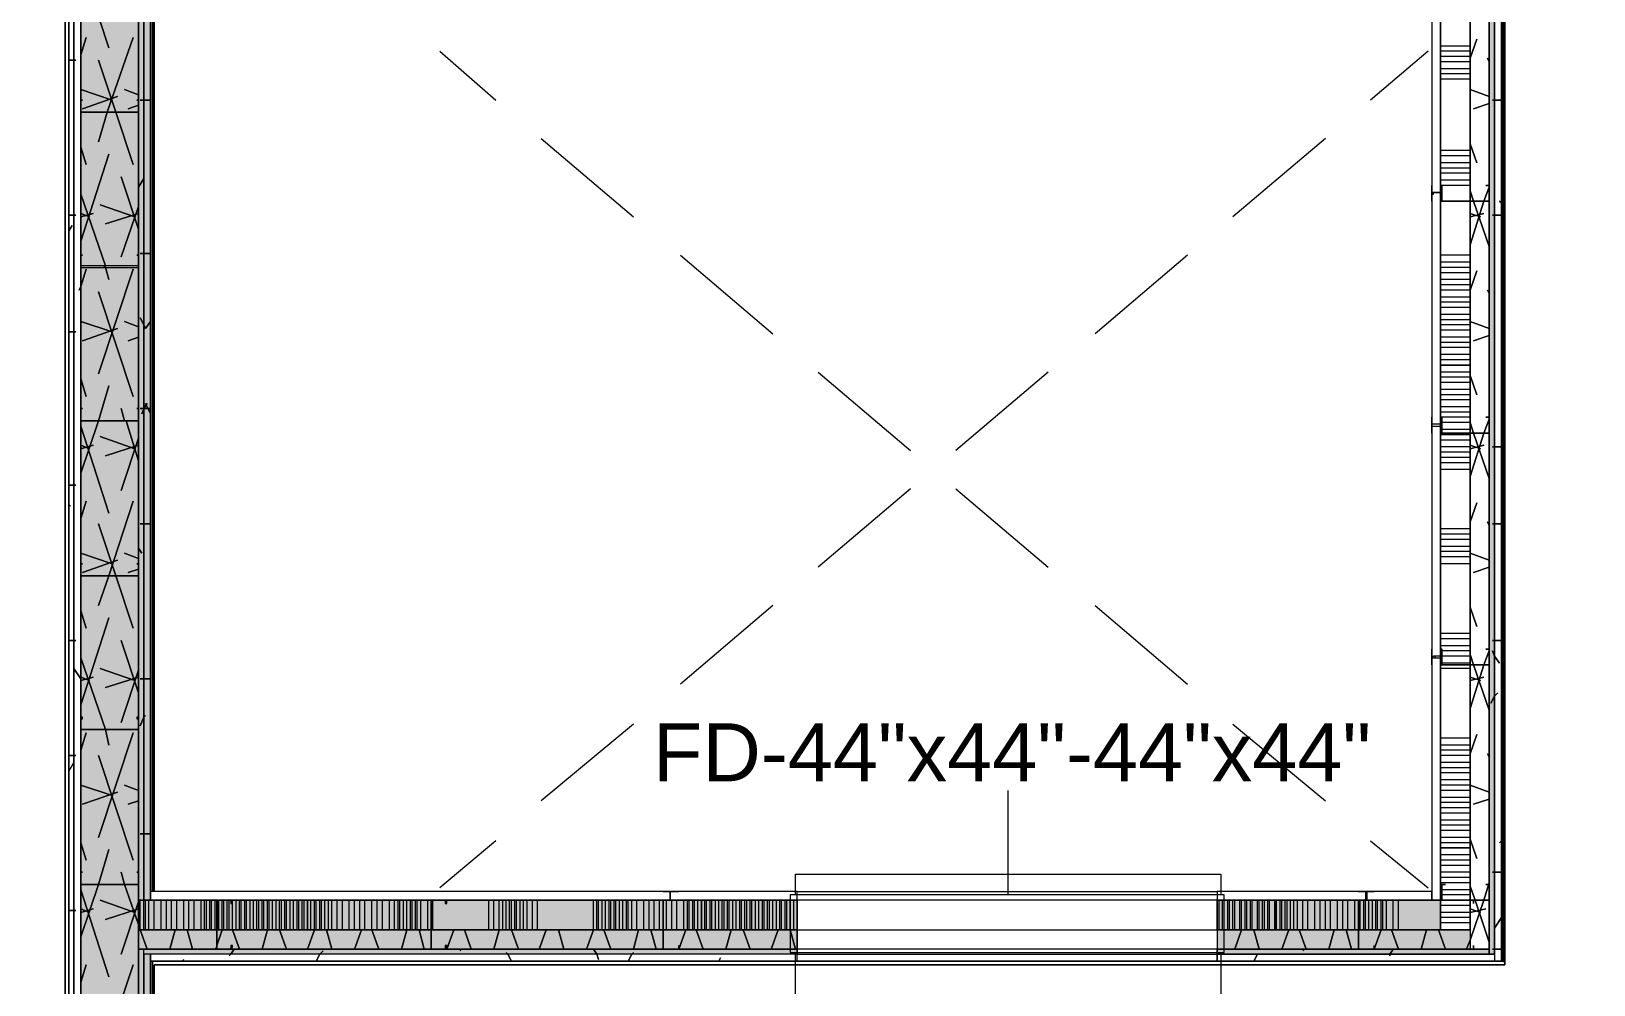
# Model space of a CAD drawing. Header units: metres. Extents: x 98 to 337, y -7 to 53.
# Drawn here: x 119.598 to 123.706, y 32.193 to 34.7 of the extents above; entities that cross this region are included whole.
import ezdxf

# ---------------------------------------------------------------- set-up
doc = ezdxf.new("R2010")
doc.units = ezdxf.units.M
doc.layers.add('HVAC - Ductos', color=5, linetype='Continuous', lineweight=0)
doc.layers.add('PDF_Text', color=7, linetype='Continuous', lineweight=0)
doc.layers.add('PDF_Geometry', color=7, linetype='Continuous', lineweight=0, true_color=0xaaaaaa)
doc.layers.add('PDF_Solid Fills', color=7, linetype='Continuous', lineweight=0, true_color=0xffffff)
doc.styles.add('PDF Helvetica', font='')
doc.styles.get('PDF Helvetica').set_extended_font_data('Helvetica')

msp = doc.modelspace()

# ---------------------------------------------------------------- hatches: boundary and pattern name
at = {"layer": 'PDF_Solid Fills', "lineweight": 0, "transparency": 33554559}
msp.add_hatch(color=256, dxfattribs=at).paths.add_polyline_path([(119.8753, 32.0536), (119.7287, 32.0491), (119.7287, 25.5843), (119.8799, 25.5843), (119.8799, 35.4166), (119.7287, 35.4166), (119.7287, 32.0536)])
h = msp.add_hatch(color=256, dxfattribs=at)
h.paths.add_polyline_path([(119.8799, 32.0536), (119.8799, 35.4166), (119.7287, 35.4166), (119.7287, 32.0536)])
h.paths.add_polyline_path([(119.8799, 25.5843), (119.8799, 32.0491), (119.7287, 32.0491), (119.7287, 25.5843)])
h = msp.add_hatch(color=256, dxfattribs=at)
h.paths.add_polyline_path([(119.8936, 32.2873), (119.8799, 32.2873), (119.8799, 25.5981), (119.8936, 25.5981)])
h.paths.add_polyline_path([(119.8799, 35.3892), (119.8936, 35.3892), (119.8936, 35.4029), (119.8799, 35.4029)])
h.paths.add_polyline_path([(119.8799, 32.4156), (119.8936, 32.4156), (119.8936, 35.3846), (119.8799, 35.3846)])
h = msp.add_hatch(color=256, dxfattribs=at)
h.paths.add_polyline_path([(119.8937, 32.4156), (119.912, 32.4156), (119.912, 35.3846), (119.8937, 35.3846)])
h.paths.add_polyline_path([(119.912, 32.2736), (119.8937, 32.2736), (119.8937, 25.6164), (119.912, 25.6164)])
h = msp.add_hatch(color=256, dxfattribs=at)
h.paths.add_polyline_path([(123.4445, 35.3892), (123.4445, 35.4029), (123.4308, 35.4029), (123.4308, 35.3892)])
h.paths.add_polyline_path([(123.4445, 35.3846), (123.4308, 35.3846), (123.4308, 32.2736), (123.4445, 32.2736)])
h = msp.add_hatch(color=256, dxfattribs=at)
h.paths.add_polyline_path([(121.6118, 32.3377), (121.6118, 32.4156), (119.8799, 32.4156), (119.8799, 32.3377)])
h.paths.add_polyline_path([(122.716, 32.4156), (122.716, 32.3377), (123.3024, 32.3377), (123.3024, 32.4156)])
h = msp.add_hatch(color=256, dxfattribs=at)
h.paths.add_polyline_path([(121.6118, 32.3377), (121.6118, 32.4156), (119.8799, 32.4156), (119.8799, 32.3377)])
h.paths.add_polyline_path([(122.716, 32.4156), (122.716, 32.3377), (123.3024, 32.3377), (123.3024, 32.4156)])
h = msp.add_hatch(color=256, dxfattribs=at)
h.paths.add_polyline_path([(121.6118, 32.2873), (121.6118, 32.3377), (119.8799, 32.3377), (119.8799, 32.2873)])
h.paths.add_polyline_path([(122.716, 32.3377), (122.716, 32.2873), (123.3803, 32.2873), (123.3803, 32.3377)])
h = msp.add_hatch(color=256, dxfattribs=at)
h.paths.add_polyline_path([(121.6118, 32.2873), (121.6118, 32.3377), (119.8799, 32.3377), (119.8799, 32.2873)])
h.paths.add_polyline_path([(122.716, 32.3377), (122.716, 32.2873), (123.3803, 32.2873), (123.3803, 32.3377)])
h = msp.add_hatch(color=256, dxfattribs=at)
h.paths.add_polyline_path([(121.6118, 32.2736), (121.6118, 32.2873), (119.8937, 32.2873), (119.8937, 32.2736)])
h.paths.add_polyline_path([(122.716, 32.2873), (122.716, 32.2736), (123.4307, 32.2736), (123.4307, 32.2873)])
h = msp.add_hatch(color=256, dxfattribs=at)
h.paths.add_polyline_path([(121.6118, 32.2736), (121.6118, 32.2873), (119.8937, 32.2873), (119.8937, 32.2736)])
h.paths.add_polyline_path([(122.716, 32.2873), (122.716, 32.2736), (123.4307, 32.2736), (123.4307, 32.2873)])

# ---------------------------------------------------------------- linework, layer by layer
at = {"layer": 'HVAC - Ductos', "lineweight": 0}
for points in [[(121.6072, 32.4294), (121.6072, 32.4843), (122.7252, 32.4843), (122.7252, 32.4294)], [(122.7252, 32.2781), (122.7252, 26.6977), (121.6072, 26.6977), (121.6072, 32.2781)]]:
    msp.add_lwpolyline(points, close=True, dxfattribs=at)
at = {"layer": 'PDF_Geometry', "lineweight": 0}
for points in [[(119.6967, 35.6045), (119.6967, 25.401), (119.6967, 35.6045)], [(129.5244, 25.4148), (129.5244, 25.5064), (129.5244, 25.401), (129.4145, 25.401), (129.4145, 25.4148), (119.7105, 25.4148), (119.7105, 25.4331), (120.0586, 25.4331), (119.7287, 25.4331), (119.7287, 25.5843), (119.8799, 25.5843), (129.3778, 25.5843), (129.4145, 25.5843), (129.4145, 25.4331), (129.4145, 25.4148), (119.7105, 25.4148), (119.7105, 25.4331), (119.7105, 25.6164), (119.7105, 35.3846), (119.7105, 35.5724), (119.7105, 35.5861), (129.4145, 35.5861)], [(129.4145, 35.5724), (119.7287, 35.5724), (119.7287, 35.4166), (119.7287, 35.3846), (119.7287, 25.6164), (119.7287, 25.5843), (119.7287, 25.4331), (120.0586, 25.4331)], [(123.3025, 35.4029), (119.8937, 35.4029), (119.8937, 35.3892), (119.8937, 35.3846), (119.8937, 32.4156), (119.8799, 32.4156), (119.8799, 35.3846), (119.8799, 35.4029), (119.8799, 35.4166), (123.3025, 35.4166), (123.3804, 35.4166), (123.4308, 35.4166), (123.3804, 35.4166), (123.3025, 35.4166), (123.3025, 35.4029), (123.3025, 35.3892), (123.3025, 35.3846), (123.3025, 32.4156), (123.2796, 32.4156), (122.716, 32.4156)], [(123.3804, 35.4166), (123.3804, 35.3846), (123.3804, 34.9035), (123.3804, 34.2529), (123.3804, 33.6435), (123.3804, 33.0341), (123.3804, 32.4156), (123.3804, 32.3377), (123.3025, 32.3377), (123.2796, 32.3377), (123.0871, 32.3377), (122.716, 32.3377), (122.716, 32.2873), (123.0871, 32.2873), (122.716, 32.2873), (121.6118, 32.2873), (121.2956, 32.2873), (121.6118, 32.2873), (121.6118, 32.2736), (122.716, 32.2736), (122.716, 32.2873)], [(123.0871, 32.2873), (122.716, 32.2873), (122.716, 32.2736), (123.4308, 32.2736), (123.4308, 32.2873), (123.1283, 32.2873), (123.2796, 32.2873), (123.3804, 32.2873), (123.4308, 32.2873), (123.4308, 35.3846), (123.4308, 35.4029), (123.4308, 35.4166), (125.882, 35.4166), (125.9323, 35.4166), (125.882, 35.4166), (125.882, 35.4029), (125.882, 35.3846), (125.882, 34.0101), (125.882, 32.5668), (125.9323, 32.5668)], [(123.3804, 35.4166), (123.3804, 32.3377), (123.3025, 32.3377)], [(119.6967, 35.3846), (119.6967, 25.6164)], [(121.6118, 32.2736), (119.8937, 32.2736), (119.8937, 32.2873), (121.259, 32.2873), (119.912, 32.2873), (119.8937, 32.2873), (119.8799, 32.2873), (119.8799, 32.3377), (119.912, 32.3377), (120.0861, 32.3377), (120.6496, 32.3377), (121.259, 32.3377), (121.6118, 32.3377), (122.716, 32.3377), (122.716, 32.4156), (122.716, 32.3377), (123.0871, 32.3377), (123.3025, 32.3377), (123.3025, 32.4156), (122.716, 32.4156), (121.6118, 32.4156), (121.6118, 32.4385), (122.716, 32.4385), (122.716, 32.2553), (123.2796, 32.2553), (123.4445, 32.2553), (123.4628, 32.2553), (119.912, 32.2553), (123.4628, 32.2553), (123.4674, 32.2553), (123.472, 32.2507), (123.472, 32.2461), (123.472, 35.3754), (123.472, 32.2461), (119.9211, 32.2461), (123.472, 32.2461), (123.472, 32.2507), (123.4674, 32.2553), (123.4628, 32.2553), (123.4628, 35.3846), (123.4628, 32.2553), (123.4628, 35.3846)], [(125.8637, 35.4029), (123.4445, 35.4029), (123.4445, 35.3892), (123.4445, 35.3846), (123.4445, 32.2736), (123.4308, 32.2736), (123.2796, 32.2736), (122.716, 32.2736), (122.716, 32.2553), (121.6118, 32.2553), (119.912, 32.2553), (121.6118, 32.2553), (121.6118, 32.2736), (119.912, 32.2736), (119.8937, 32.2736), (119.8937, 25.6164)], [(119.912, 25.6164), (119.912, 32.2553), (119.912, 25.6164), (119.912, 32.2553), (119.912, 25.6164), (119.912, 32.2553), (119.912, 25.6164), (119.912, 32.2553), (123.4674, 32.2553), (123.4674, 35.3846), (123.4674, 32.2553), (119.912, 32.2553), (123.4628, 32.2553), (123.4445, 32.2553), (123.2796, 32.2553)], [(119.912, 35.3846), (119.912, 32.4385), (119.912, 35.3846), (119.912, 32.4385), (119.912, 35.3846)], [(119.912, 25.6164), (119.912, 32.2553), (121.6118, 32.2553), (121.6118, 32.4385), (119.912, 32.4385), (119.912, 35.3846), (123.2796, 35.3846), (123.2796, 32.4385), (122.716, 32.4385), (122.716, 32.2553), (123.2796, 32.2553), (123.4628, 32.2553), (123.4628, 35.3846), (125.8499, 35.3846)], [(122.716, 32.2553), (121.6118, 32.2553), (119.912, 32.2553), (123.4628, 32.2553), (123.4674, 32.2553), (123.472, 32.2507), (123.472, 32.2461), (119.9211, 32.2461), (123.472, 32.2461), (123.472, 32.2507), (123.4674, 32.2553), (123.4628, 32.2553), (123.4628, 35.3846)], [(119.912, 35.3846), (119.912, 32.4385)], [(119.912, 35.3846), (119.912, 32.4385), (119.912, 35.3846)], [(119.9166, 35.3846), (119.9166, 32.4385), (119.9166, 35.3846)], [(119.9211, 35.3754), (119.9211, 32.4385), (119.9211, 35.3754)], [(119.9211, 35.3754), (119.9211, 32.4385), (119.9211, 35.3754)], [(123.4445, 32.2553), (123.4628, 32.2553), (123.4628, 35.3846), (123.4628, 32.2553), (123.4628, 35.3846), (123.6873, 35.3846), (123.6873, 35.38), (123.6873, 35.3754), (123.472, 35.3754), (123.6873, 35.3754), (123.6873, 35.38), (123.6873, 35.3846), (123.4628, 35.3846), (123.6873, 35.3846), (123.5865, 35.3846)], [(120.6726, 34.6469), (120.8192, 34.5186)], [(123.2704, 34.6469), (123.1192, 34.5186)], [(123.3804, 34.6607), (123.3025, 34.6607)], [(123.3804, 34.6469), (123.3025, 34.6469)], [(123.3804, 34.6332), (123.3025, 34.6332)], [(123.3804, 34.6194), (123.3025, 34.6194)], [(123.3804, 34.6011), (123.3025, 34.6011)], [(123.3804, 34.5873), (123.3025, 34.5873)], [(123.3804, 34.5736), (123.3025, 34.5736)], [(120.9383, 34.4178), (121.1812, 34.2116)], [(123.0001, 34.4178), (122.7573, 34.2116)], [(123.3804, 34.3858), (123.3025, 34.3858)], [(123.3804, 34.372), (123.3025, 34.372)], [(123.3804, 34.3537), (123.3025, 34.3537)], [(123.3804, 34.3399), (123.3025, 34.3399)], [(123.3804, 34.3262), (123.3025, 34.3262)], [(123.3804, 34.3078), (123.3025, 34.3078)], [(119.7883, 34.0788), (119.7929, 34.0834), (119.7287, 34.2712), (119.7929, 34.0834)], [(123.3804, 34.2941), (123.3025, 34.2941)], [(121.3048, 34.1109), (121.5477, 33.9047)], [(122.6381, 34.1109), (122.3953, 33.9047)], [(123.3804, 34.1109), (123.3025, 34.1109)], [(123.3804, 34.0925), (123.3025, 34.0925)], [(123.3804, 34.0788), (123.3025, 34.0788)], [(123.3804, 34.065), (123.3025, 34.065)], [(123.3804, 34.0467), (123.3025, 34.0467)], [(123.3804, 34.0329), (123.3025, 34.0329)], [(123.3804, 34.0192), (123.3025, 34.0192)], [(119.8799, 32.3377), (119.8799, 32.4156), (119.8799, 32.3377), (119.8799, 32.2873), (119.8799, 25.6164), (119.8799, 25.5981), (119.8799, 25.5843), (129.2266, 25.5843), (129.2266, 25.5981), (129.2266, 25.6164), (129.2266, 32.2553), (129.2266, 32.2736), (129.2266, 32.2873), (126.0332, 32.2873), (125.9323, 32.2873), (125.882, 32.2873), (125.882, 32.5668), (125.882, 34.0101), (125.8637, 34.0101), (125.8499, 34.0101)], [(123.3804, 34.0009), (123.3025, 34.0009)], [(123.3804, 33.9871), (123.3025, 33.9871)], [(123.3804, 33.9734), (123.3025, 33.9734)], [(123.3804, 33.9551), (123.3025, 33.9551)], [(123.3804, 33.9413), (123.3025, 33.9413)], [(123.3804, 33.9276), (123.3025, 33.9276)], [(123.3804, 33.9139), (123.3025, 33.9139)], [(123.3804, 33.8955), (123.3025, 33.8955)], [(123.3804, 33.8818), (123.3025, 33.8818)], [(123.3804, 33.868), (123.3025, 33.868)], [(123.3804, 33.8496), (123.3025, 33.8496)], [(123.3804, 33.8359), (123.3025, 33.8359)], [(121.6668, 33.8039), (121.9097, 33.5977)], [(122.2716, 33.8039), (122.0287, 33.5977)], [(123.3804, 33.8039), (123.3025, 33.8039)], [(123.3804, 33.7901), (123.3025, 33.7901)], [(123.3804, 33.7764), (123.3025, 33.7764)], [(123.3804, 33.758), (123.3025, 33.758)], [(123.3804, 33.7443), (123.3025, 33.7443)], [(123.3804, 33.7306), (123.3025, 33.7306)], [(123.3804, 33.7122), (123.3025, 33.7122)], [(123.3804, 33.6985), (123.3025, 33.6985)], [(123.3804, 33.6848), (123.3025, 33.6848)], [(123.3804, 33.6527), (123.3025, 33.6527)], [(123.3804, 33.671), (123.3071, 33.671)], [(123.3804, 33.639), (123.3025, 33.639)], [(123.3804, 33.6252), (123.3025, 33.6252)], [(123.3804, 33.6069), (123.3025, 33.6069)], [(123.3804, 33.5931), (123.3025, 33.5931)], [(123.3804, 33.5793), (123.3025, 33.5793)], [(123.3804, 33.5656), (123.3025, 33.5656)], [(123.3804, 33.5473), (123.3025, 33.5473)], [(121.9097, 33.4969), (121.6668, 33.2907)], [(122.0287, 33.4969), (122.2716, 33.2907)], [(123.3804, 33.3915), (123.3025, 33.3915)], [(123.3804, 33.3778), (123.3025, 33.3778)], [(123.3804, 33.3641), (123.3025, 33.3641)], [(123.3804, 33.3457), (123.3025, 33.3457)], [(123.3804, 33.332), (123.3025, 33.332)], [(123.3804, 33.3182), (123.3025, 33.3182)], [(123.3804, 33.2998), (123.3025, 33.2998)], [(121.5477, 33.1899), (121.3048, 32.9838)], [(122.3953, 33.1899), (122.6381, 32.9838)], [(123.3804, 33.1166), (123.3025, 33.1166)], [(123.3804, 33.1029), (123.3025, 33.1029)], [(123.3804, 33.0846), (123.3025, 33.0846)], [(123.3025, 33.0708), (123.3071, 33.0708)], [(123.3804, 33.0708), (123.3025, 33.0708)], [(123.2887, 33.0525), (123.2887, 33.057)], [(123.3804, 33.0387), (123.3025, 33.0387)], [(123.3804, 33.0249), (123.3025, 33.0249)], [(123.3804, 33.057), (123.3071, 33.057)], [(119.7287, 32.8921), (119.7333, 32.8967)], [(121.1812, 32.8783), (120.9383, 32.6768)], [(122.7573, 32.8783), (123.0001, 32.6768)], [(123.3804, 32.8417), (123.3025, 32.8417)], [(123.3804, 32.8234), (123.3025, 32.8234)], [(123.3804, 32.8097), (123.3025, 32.8097)], [(123.3804, 32.7959), (123.3025, 32.7959)], [(123.3804, 32.7776), (123.3025, 32.7776)], [(123.3804, 32.7638), (123.3025, 32.7638)], [(123.3804, 32.75), (123.3025, 32.75)], [(122.1662, 32.4294), (122.1662, 32.7043)], [(123.3804, 32.7318), (123.3025, 32.7318)], [(123.3804, 32.718), (123.3025, 32.718)], [(123.3804, 32.7043), (123.3025, 32.7043)], [(123.3804, 32.6859), (123.3025, 32.6859)], [(123.3804, 32.6722), (123.3025, 32.6722)], [(123.3804, 32.6584), (123.3025, 32.6584)], [(123.3804, 32.6447), (123.3025, 32.6447)], [(123.3804, 32.6264), (123.3025, 32.6264)], [(123.3804, 32.6126), (123.3025, 32.6126)], [(123.3804, 32.5989), (123.3025, 32.5989)], [(123.3804, 32.5806), (123.3025, 32.5806)], [(120.8192, 32.5714), (120.6726, 32.4477)], [(123.1192, 32.5714), (123.2704, 32.4477)], [(123.3804, 32.5668), (123.3025, 32.5668)], [(123.3804, 32.5348), (123.3025, 32.5348)], [(123.3804, 32.521), (123.3025, 32.521)], [(123.3804, 32.5072), (123.3025, 32.5072)], [(123.3804, 32.4889), (123.3025, 32.4889)], [(123.3804, 32.4751), (123.3025, 32.4751)], [(123.3804, 32.4614), (123.3025, 32.4614)], [(119.8845, 32.3377), (119.8845, 32.4156)], [(121.6118, 32.2553), (121.6118, 32.4385), (122.716, 32.4385), (122.716, 32.4156), (121.6118, 32.4156), (119.912, 32.4156), (119.8937, 32.4156)], [(119.8937, 32.3377), (119.8937, 32.4156)], [(119.8983, 32.3377), (119.8983, 32.4156)], [(119.9074, 32.3377), (119.9074, 32.4156)], [(119.9211, 32.3377), (119.9211, 32.4156)], [(119.9395, 32.3377), (119.9395, 32.4156)], [(119.9533, 32.3377), (119.9533, 32.4156)], [(119.967, 32.3377), (119.967, 32.4156)], [(119.9808, 32.3377), (119.9808, 32.4156)], [(119.9991, 32.3377), (119.9991, 32.4156)], [(120.0128, 32.3377), (120.0128, 32.4156)], [(120.0265, 32.3377), (120.0265, 32.4156)], [(120.0449, 32.3377), (120.0449, 32.4156)], [(120.054, 32.3377), (120.054, 32.4156)], [(120.0586, 32.3377), (120.0586, 32.4156)], [(120.0678, 32.3377), (120.0678, 32.4156)], [(120.0724, 32.3377), (120.0724, 32.4156)], [(120.0816, 32.3377), (120.0816, 32.4156)], [(120.0998, 32.3377), (120.0998, 32.4156)], [(120.1044, 32.3377), (120.1044, 32.4156)], [(120.1136, 32.3377), (120.1136, 32.4156)], [(120.1182, 32.3377), (120.1182, 32.4156)], [(120.1274, 32.3377), (120.1274, 32.4156)], [(120.1365, 32.3377), (120.1365, 32.4156)], [(120.1456, 32.3377), (120.1456, 32.4156)], [(120.1502, 32.3377), (120.1502, 32.4156)], [(120.1594, 32.3377), (120.1594, 32.4156)], [(120.164, 32.3377), (120.164, 32.4156)], [(120.1732, 32.3377), (120.1732, 32.4156)], [(120.1823, 32.3377), (120.1823, 32.4156)], [(120.1915, 32.3377), (120.1915, 32.4156)], [(120.196, 32.3377), (120.196, 32.4156)], [(120.2052, 32.3377), (120.2052, 32.4156)], [(120.2098, 32.3377), (120.2098, 32.4156)], [(120.219, 32.3377), (120.219, 32.4156)], [(120.2236, 32.3377), (120.2236, 32.4156)], [(120.2327, 32.3377), (120.2327, 32.4156)], [(120.2419, 32.3377), (120.2419, 32.4156)], [(120.2511, 32.3377), (120.2511, 32.4156)], [(120.2557, 32.3377), (120.2557, 32.4156)], [(120.2648, 32.3377), (120.2648, 32.4156)], [(120.2694, 32.3377), (120.2694, 32.4156)], [(120.2785, 32.3377), (120.2785, 32.4156)], [(120.2877, 32.3377), (120.2877, 32.4156)], [(120.2969, 32.3377), (120.2969, 32.4156)], [(120.3014, 32.3377), (120.3014, 32.4156)], [(120.3106, 32.3377), (120.3106, 32.4156)], [(120.3152, 32.3377), (120.3152, 32.4156)], [(120.3335, 32.3377), (120.3335, 32.4156)], [(120.3427, 32.3377), (120.3427, 32.4156)], [(120.3473, 32.3377), (120.3473, 32.4156)], [(120.3565, 32.3377), (120.3565, 32.4156)], [(120.361, 32.3377), (120.361, 32.4156)], [(120.3702, 32.3377), (120.3702, 32.4156)], [(120.3793, 32.3377), (120.3793, 32.4156)], [(120.3885, 32.3377), (120.3885, 32.4156)], [(120.4023, 32.3377), (120.4023, 32.4156)], [(120.416, 32.3377), (120.416, 32.4156)], [(120.4343, 32.3377), (120.4343, 32.4156)], [(120.4481, 32.3377), (120.4481, 32.4156)], [(120.4618, 32.3377), (120.4618, 32.4156)], [(120.4755, 32.3377), (120.4755, 32.4156)], [(120.4939, 32.3377), (120.4939, 32.4156)], [(120.5076, 32.3377), (120.5076, 32.4156)], [(120.5214, 32.3377), (120.5214, 32.4156)], [(120.5397, 32.3377), (120.5397, 32.4156)], [(120.5534, 32.3377), (120.5534, 32.4156)], [(120.5626, 32.3377), (120.5626, 32.4156)], [(120.5672, 32.3377), (120.5672, 32.4156)], [(120.5763, 32.3377), (120.5763, 32.4156)], [(120.5855, 32.3377), (120.5855, 32.4156)], [(120.5947, 32.3377), (120.5947, 32.4156)], [(120.5993, 32.3377), (120.5993, 32.4156)], [(120.6084, 32.3377), (120.6084, 32.4156)], [(120.613, 32.3377), (120.613, 32.4156)], [(120.6222, 32.3377), (120.6222, 32.4156)], [(120.6405, 32.3377), (120.6405, 32.4156)], [(120.6542, 32.3377), (120.6542, 32.4156)], [(120.8009, 32.3377), (120.8009, 32.4156)], [(120.8146, 32.3377), (120.8146, 32.4156)], [(120.8283, 32.3377), (120.8283, 32.4156)], [(120.8375, 32.3377), (120.8375, 32.4156)], [(120.8467, 32.3377), (120.8467, 32.4156)], [(120.8558, 32.3377), (120.8558, 32.4156)], [(120.8604, 32.3377), (120.8604, 32.4156)], [(120.8696, 32.3377), (120.8696, 32.4156)], [(120.8742, 32.3377), (120.8742, 32.4156)], [(120.8833, 32.3377), (120.8833, 32.4156)], [(120.8925, 32.3377), (120.8925, 32.4156)], [(120.9017, 32.3377), (120.9017, 32.4156)], [(120.9154, 32.3377), (120.9154, 32.4156)], [(120.9291, 32.3377), (120.9291, 32.4156)], [(121.0758, 32.3377), (121.0758, 32.4156)], [(121.085, 32.3377), (121.085, 32.4156)], [(121.0895, 32.3377), (121.0895, 32.4156)], [(121.0987, 32.3377), (121.0987, 32.4156)], [(121.1078, 32.3377), (121.1078, 32.4156)], [(121.117, 32.3377), (121.117, 32.4156)], [(121.1216, 32.3377), (121.1216, 32.4156)], [(121.1307, 32.3377), (121.1307, 32.4156)], [(121.1353, 32.3377), (121.1353, 32.4156)], [(121.1445, 32.3377), (121.1445, 32.4156)], [(121.1536, 32.3377), (121.1536, 32.4156)], [(121.1628, 32.3377), (121.1628, 32.4156)], [(121.1674, 32.3377), (121.1674, 32.4156)], [(121.1766, 32.3377), (121.1766, 32.4156)], [(121.1903, 32.3377), (121.1903, 32.4156)], [(121.2086, 32.3377), (121.2086, 32.4156)], [(121.2224, 32.3377), (121.2224, 32.4156)], [(121.2361, 32.3377), (121.2361, 32.4156)], [(121.2498, 32.3377), (121.2498, 32.4156)], [(121.259, 32.4156), (121.2636, 32.4156)], [(121.2682, 32.3377), (121.2682, 32.4156)], [(121.282, 32.3377), (121.282, 32.4156)], [(121.2956, 32.3377), (121.2956, 32.4156)], [(121.314, 32.3377), (121.314, 32.4156)], [(121.3232, 32.3377), (121.3232, 32.4156)], [(121.3278, 32.3377), (121.3278, 32.4156)], [(121.3369, 32.3377), (121.3369, 32.4156)], [(121.3415, 32.3377), (121.3415, 32.4156)], [(121.3507, 32.3377), (121.3507, 32.4156)], [(121.369, 32.3377), (121.369, 32.4156)], [(121.3736, 32.3377), (121.3736, 32.4156)], [(121.3827, 32.3377), (121.3827, 32.4156)], [(121.3873, 32.3377), (121.3873, 32.4156)], [(121.3965, 32.3377), (121.3965, 32.4156)], [(121.4056, 32.3377), (121.4056, 32.4156)], [(121.4148, 32.3377), (121.4148, 32.4156)], [(121.4194, 32.3377), (121.4194, 32.4156)], [(121.4285, 32.3377), (121.4285, 32.4156)], [(121.4331, 32.3377), (121.4331, 32.4156)], [(121.4423, 32.3377), (121.4423, 32.4156)], [(121.4515, 32.3377), (121.4515, 32.4156)], [(121.4607, 32.3377), (121.4607, 32.4156)], [(121.4652, 32.3377), (121.4652, 32.4156)], [(121.4743, 32.3377), (121.4743, 32.4156)], [(121.4789, 32.3377), (121.4789, 32.4156)], [(121.4881, 32.3377), (121.4881, 32.4156)], [(121.4927, 32.3377), (121.4927, 32.4156)], [(121.5019, 32.3377), (121.5019, 32.4156)], [(121.5111, 32.3377), (121.5111, 32.4156)], [(121.5202, 32.3377), (121.5202, 32.4156)], [(121.5247, 32.3377), (121.5247, 32.4156)], [(121.5339, 32.3377), (121.5339, 32.4156)], [(121.5385, 32.3377), (121.5385, 32.4156)], [(121.5477, 32.3377), (121.5477, 32.4156)], [(121.5569, 32.3377), (121.5569, 32.4156)], [(121.566, 32.3377), (121.566, 32.4156)], [(121.5706, 32.3377), (121.5706, 32.4156)], [(121.5797, 32.3377), (121.5797, 32.4156)], [(121.5843, 32.3377), (121.5843, 32.4156)], [(121.6027, 32.3377), (121.6027, 32.4156)], [(121.6118, 32.3377), (121.6118, 32.4156)], [(121.6118, 32.4156), (121.6118, 32.3377), (122.716, 32.3377), (123.0871, 32.3377), (123.3804, 32.3377), (123.3804, 32.2873), (123.1283, 32.2873)], [(122.716, 32.3377), (122.716, 32.4156)], [(122.7206, 32.3377), (122.7206, 32.4156)], [(122.7298, 32.3377), (122.7298, 32.4156)], [(122.7344, 32.3377), (122.7344, 32.4156)], [(122.7435, 32.3377), (122.7435, 32.4156)], [(122.7481, 32.3377), (122.7481, 32.4156)], [(122.7573, 32.3377), (122.7573, 32.4156)], [(122.7618, 32.3377), (122.7618, 32.4156)], [(122.7755, 32.3377), (122.7755, 32.4156)], [(122.7801, 32.3377), (122.7801, 32.4156)], [(122.7893, 32.3377), (122.7893, 32.4156)], [(122.7939, 32.3377), (122.7939, 32.4156)], [(122.8031, 32.3377), (122.8031, 32.4156)], [(122.8076, 32.3377), (122.8076, 32.4156)], [(122.8214, 32.3377), (122.8214, 32.4156)], [(122.826, 32.3377), (122.826, 32.4156)], [(122.8352, 32.3377), (122.8352, 32.4156)], [(122.8398, 32.3377), (122.8398, 32.4156)], [(122.8489, 32.3377), (122.8489, 32.4156)], [(122.8534, 32.3377), (122.8534, 32.4156)], [(122.8718, 32.3377), (122.8718, 32.4156)], [(122.881, 32.3377), (122.881, 32.4156)], [(122.8856, 32.3377), (122.8856, 32.4156)], [(122.8947, 32.3377), (122.8947, 32.4156)], [(122.8993, 32.3377), (122.8993, 32.4156)], [(122.9084, 32.3377), (122.9084, 32.4156)], [(122.9176, 32.3377), (122.9176, 32.4156)], [(122.9268, 32.3377), (122.9268, 32.4156)], [(122.9405, 32.3377), (122.9405, 32.4156)], [(122.9542, 32.3377), (122.9542, 32.4156)], [(122.9726, 32.3377), (122.9726, 32.4156)], [(122.9863, 32.3377), (122.9863, 32.4156)], [(123.0001, 32.3377), (123.0001, 32.4156)], [(123.0138, 32.3377), (123.0138, 32.4156)], [(123.0322, 32.3377), (123.0322, 32.4156)], [(123.0459, 32.3377), (123.0459, 32.4156)], [(123.0596, 32.3377), (123.0596, 32.4156)], [(123.078, 32.3377), (123.078, 32.4156)], [(123.0917, 32.3377), (123.0917, 32.4156)], [(123.1009, 32.3377), (123.1009, 32.4156)], [(123.1055, 32.3377), (123.1055, 32.4156)], [(123.1147, 32.3377), (123.1147, 32.4156)], [(123.1238, 32.3377), (123.1238, 32.4156)], [(123.1329, 32.3377), (123.1329, 32.4156)], [(123.1375, 32.3377), (123.1375, 32.4156)], [(123.1467, 32.3377), (123.1467, 32.4156)], [(123.1513, 32.3377), (123.1513, 32.4156)], [(123.1605, 32.3377), (123.1605, 32.4156)], [(123.1787, 32.3377), (123.1787, 32.4156)], [(123.1925, 32.3377), (123.1925, 32.4156)], [(123.3025, 32.4477), (123.3071, 32.4477)], [(123.3804, 32.4431), (123.3025, 32.4431)], [(123.3804, 32.4156), (123.3025, 32.4156)], [(123.3804, 32.4294), (123.3071, 32.4294)], [(123.3804, 32.4019), (123.3025, 32.4019)], [(123.3804, 32.3835), (123.3025, 32.3835)], [(123.3804, 32.3698), (123.3025, 32.3698)], [(121.2956, 32.2873), (121.6118, 32.2873), (121.6118, 32.3377), (121.259, 32.3377), (120.6496, 32.3377), (120.0861, 32.3377), (119.8799, 32.3377), (119.8799, 32.2873), (121.259, 32.2873)], [(122.716, 32.3377), (122.716, 32.2873), (121.6118, 32.2873), (121.6118, 32.2736), (122.716, 32.2736), (123.4445, 32.2736), (123.4445, 32.2553), (122.716, 32.2553), (122.716, 32.2736)], [(121.6118, 32.3377), (121.6118, 32.2873)], [(123.3804, 32.3561), (123.3025, 32.3561)], [(119.8845, 32.2873), (119.8937, 32.2873), (119.912, 32.2873)], [(120.6496, 32.3011), (120.6496, 32.3057)], [(119.912, 25.6164), (119.912, 32.2553), (119.912, 25.6164)], [(119.9166, 25.6209), (119.9166, 32.2553), (119.9166, 25.6209)], [(121.6118, 32.2553), (122.716, 32.2553), (121.6118, 32.2553)], [(122.716, 32.2553), (123.4628, 32.2553), (122.716, 32.2553)]]:
    msp.add_lwpolyline(points, dxfattribs=at)
for points in [[(119.6967, 35.5861), (119.6967, 25.4148), (119.7105, 25.4148), (119.7105, 35.5861)], [(119.7105, 35.5724), (119.7105, 25.4331), (119.7287, 25.4331), (119.7287, 35.5724)], [(119.6967, 25.5064), (119.4905, 25.5064), (117.7174, 25.5064), (117.7174, 25.6164), (117.7174, 28.3837), (117.7174, 29.9873), (117.5021, 29.9873), (116.1138, 29.9873), (116.1138, 33.3182), (117.5021, 33.3182), (117.7174, 33.3182), (117.7174, 34.7477), (117.7174, 35.3846), (117.7174, 35.4945), (119.6967, 35.4945), (119.6967, 35.3846), (119.6967, 25.6164)], [(119.6875, 35.4945), (119.6875, 25.5064)], [(119.8799, 25.5843), (119.8799, 35.4166), (119.7287, 35.4166), (119.7287, 25.5843)], [(123.3804, 32.3377), (123.3804, 32.4156), (123.3804, 33.0341), (123.3804, 33.6435), (123.3804, 34.2529), (123.3804, 34.9035), (123.3804, 35.4166), (123.3025, 35.4166), (123.3025, 32.3377)], [(123.3804, 35.4166), (123.3804, 34.9035), (123.3804, 34.2529), (123.3804, 33.6435), (123.3804, 33.0341), (123.3804, 32.4156), (123.3804, 32.2873), (123.4308, 32.2873), (123.4308, 35.4166)], [(119.8799, 32.4156), (119.8937, 32.4156), (119.8937, 35.4029), (119.8799, 35.4029)], [(119.8937, 32.4156), (119.912, 32.4156), (119.912, 35.3892), (119.8937, 35.3892)], [(119.912, 35.3846), (119.912, 32.4385)], [(123.2796, 35.3892), (123.2796, 32.4156), (123.3025, 32.4156), (123.3025, 35.3892)], [(123.4308, 35.4029), (123.4308, 32.2736), (123.4445, 32.2736), (123.4445, 35.4029)], [(123.4628, 32.2553), (123.4628, 35.3892), (123.4445, 35.3892), (123.4445, 32.2553), (123.4628, 32.2553), (123.4628, 35.3846)], [(123.472, 32.2461), (123.472, 35.3754)], [(119.7287, 34.8806), (119.8021, 34.6561)], [(119.7425, 34.6835), (119.7287, 34.6377)], [(119.8662, 34.6835), (119.7975, 34.4865), (119.7745, 34.4086), (119.7975, 34.4865)], [(123.3987, 34.6789), (123.3804, 34.6286)], [(123.4262, 34.6286), (123.4308, 34.6194)], [(119.715, 34.624), (119.7105, 34.624), (119.6967, 34.624), (119.7105, 34.624)], [(119.7745, 34.624), (119.8204, 34.4865), (119.8662, 34.3491), (119.8204, 34.4865)], [(119.7287, 34.5461), (119.8112, 34.5186)], [(119.8433, 34.5461), (119.8799, 34.5323)], [(123.3804, 34.5461), (123.4308, 34.5278)], [(119.7287, 34.5186), (119.7287, 34.4865), (119.8799, 34.4865), (119.8799, 34.5186), (119.8753, 34.5186), (119.8799, 34.5186), (119.8799, 34.4865), (119.7287, 34.4865), (119.7287, 34.5186), (119.7333, 34.5186)], [(119.8249, 34.5278), (119.7333, 34.4957)], [(119.8799, 34.5049), (119.8525, 34.4957)], [(119.8937, 34.5186), (119.8845, 34.5186), (119.8937, 34.5186), (119.912, 34.5186)], [(123.4308, 34.5095), (123.3896, 34.4957)], [(123.4628, 34.5186), (123.4445, 34.5186), (123.4399, 34.5186), (123.4445, 34.5186)], [(119.7287, 34.3949), (119.7425, 34.3491)], [(123.3804, 34.404), (123.3987, 34.3537)], [(123.4308, 34.4132), (123.4308, 34.404)], [(119.8021, 34.3766), (119.7287, 34.1475)], [(119.8341, 34.317), (119.8799, 34.1796)], [(119.8799, 34.2896), (119.8937, 34.3124)], [(123.3025, 34.2941), (123.3025, 34.2758), (123.2842, 34.2758), (123.2796, 34.2758), (123.2796, 34.2712), (123.2796, 34.2574), (123.2796, 34.2941), (123.2796, 34.2896), (123.2796, 34.2941), (123.2796, 34.2529), (123.2796, 34.2712), (123.2842, 34.2712), (123.2842, 34.2758), (123.3025, 34.2758), (123.3025, 34.2529), (123.3071, 34.2529), (123.4308, 34.2529), (123.4308, 34.2941), (123.4216, 34.2941), (123.4308, 34.2941), (123.4308, 34.2529), (123.3071, 34.2529), (123.3071, 34.2941)], [(123.4308, 34.2896), (123.417, 34.2529), (123.3804, 34.1383), (123.417, 34.2529)], [(123.3804, 34.2804), (123.3896, 34.2529), (123.4308, 34.1337), (123.3896, 34.2529)], [(119.715, 34.2162), (119.7105, 34.2162), (119.6967, 34.2162), (119.7105, 34.2162)], [(119.7287, 34.2208), (119.7516, 34.2116)], [(119.7608, 34.2208), (119.7287, 34.2116)], [(119.7791, 34.2437), (119.8707, 34.2116)], [(119.8799, 34.2208), (119.7929, 34.1933)], [(119.8799, 34.2392), (119.8341, 34.1063)], [(123.3804, 34.2208), (123.4078, 34.2116)], [(123.417, 34.2208), (123.3804, 34.2116)], [(123.4628, 34.2162), (123.4445, 34.2162), (123.4399, 34.2162), (123.4445, 34.2162)], [(123.4582, 34.2529), (123.4628, 34.2483)], [(119.6967, 34.175), (119.7059, 34.1888)], [(119.7287, 34.1109), (119.7287, 34.0834), (119.7287, 34.0788), (119.8799, 34.0788), (119.8799, 34.0834), (119.8799, 34.1109), (119.8753, 34.1109), (119.8799, 34.1109), (119.8799, 34.0834), (119.7287, 34.0834), (119.7287, 34.1109), (119.7333, 34.1109)], [(119.8937, 34.1154), (119.8845, 34.1154), (119.8937, 34.1154), (119.912, 34.1154)], [(119.7425, 34.0742), (119.7287, 34.0283)], [(119.8662, 34.0742), (119.7745, 33.7993)], [(119.7929, 34.0788), (119.8021, 34.0467)], [(123.3987, 34.0696), (123.3804, 34.0192)], [(119.7242, 34.0192), (119.7287, 34.0283)], [(119.7745, 34.0147), (119.8662, 33.7397)], [(123.4262, 34.0192), (123.4308, 34.0101)], [(119.7287, 33.9367), (119.8112, 33.9093)], [(119.8433, 33.9367), (119.8799, 33.923)], [(119.8983, 33.9184), (119.912, 33.9367), (119.8983, 33.9184), (119.8937, 33.9276), (119.8845, 33.9459), (119.8937, 33.9276)], [(123.3804, 33.9367), (123.4308, 33.9184)], [(119.715, 33.9093), (119.7105, 33.9093), (119.6967, 33.9093), (119.7105, 33.9093)], [(119.8249, 33.9184), (119.7333, 33.8863)], [(119.8799, 33.8955), (119.8525, 33.8863)], [(123.4308, 33.9001), (123.3896, 33.8863)], [(123.3025, 33.8222), (123.3804, 33.8222)], [(119.7287, 33.7856), (119.7425, 33.7397)], [(119.8021, 33.7672), (119.7745, 33.6756), (119.7287, 33.5381), (119.7745, 33.6756)], [(123.3804, 33.7947), (123.3987, 33.7443)], [(123.4308, 33.8039), (123.4308, 33.7947)], [(119.7287, 33.7076), (119.7287, 33.6756), (119.8799, 33.6756), (119.8799, 33.7076), (119.8753, 33.7076), (119.8799, 33.7076), (119.8799, 33.6756), (119.7287, 33.6756), (119.7287, 33.7076), (119.7333, 33.7076)], [(119.8341, 33.7076), (119.8433, 33.6756)], [(119.8891, 33.6939), (119.8937, 33.7076), (119.8845, 33.7076), (119.8937, 33.7076)], [(119.8937, 33.7076), (119.9029, 33.7214), (119.8937, 33.7076), (119.912, 33.7076)], [(119.8983, 33.7214), (119.912, 33.6939)], [(123.3025, 33.6848), (123.3025, 33.6664), (123.2842, 33.6664), (123.2796, 33.6664), (123.2796, 33.6618), (123.2796, 33.6481), (123.2796, 33.6435), (123.2796, 33.6481), (123.2796, 33.6848), (123.2796, 33.6802), (123.2796, 33.6848), (123.2796, 33.6435), (123.2796, 33.6618), (123.2842, 33.6618), (123.3025, 33.6618), (123.3025, 33.6435), (123.3071, 33.6435), (123.4308, 33.6435), (123.4308, 33.6848), (123.4216, 33.6848), (123.4308, 33.6848), (123.4308, 33.6435), (123.3071, 33.6435), (123.3071, 33.6848)], [(119.7287, 33.6618), (119.8021, 33.4327)], [(119.8479, 33.6756), (119.8799, 33.5702)], [(123.4308, 33.6802), (123.417, 33.6435), (123.3804, 33.529), (123.417, 33.6435)], [(123.3804, 33.671), (123.3896, 33.6435), (123.4308, 33.5244), (123.3896, 33.6435)], [(119.7287, 33.6114), (119.7516, 33.6023)], [(119.7608, 33.6114), (119.7287, 33.6023)], [(119.7791, 33.6344), (119.8707, 33.6023)], [(119.8799, 33.6114), (119.7929, 33.5839)], [(119.8799, 33.6298), (119.8341, 33.4923)], [(123.3804, 33.6114), (123.4078, 33.6023)], [(123.417, 33.6114), (123.3804, 33.6023)], [(123.4628, 33.6069), (123.4445, 33.6069), (123.4399, 33.6069), (123.4445, 33.6069)], [(119.715, 33.5061), (119.7105, 33.5061), (119.6967, 33.5061), (119.7105, 33.5061)], [(119.6967, 33.4557), (119.7013, 33.4511)], [(119.7425, 33.4648), (119.7287, 33.419)], [(119.8662, 33.4648), (119.8021, 33.2678), (119.7745, 33.1899), (119.8021, 33.2678)], [(123.3987, 33.4603), (123.3804, 33.4099)], [(119.7745, 33.4053), (119.8204, 33.2678), (119.8662, 33.1304), (119.8204, 33.2678)], [(119.8937, 33.4053), (119.8845, 33.4053), (119.8937, 33.4053), (119.912, 33.4053)], [(123.4262, 33.4099), (123.4308, 33.4007)], [(123.4628, 33.4053), (123.4445, 33.4053), (123.4399, 33.4053), (123.4445, 33.4053)], [(119.7287, 33.3274), (119.8112, 33.2998)], [(119.8433, 33.3274), (119.8799, 33.3136)], [(119.8799, 33.3411), (119.8891, 33.3274)], [(123.3804, 33.3274), (123.4308, 33.309)], [(119.7287, 33.2998), (119.7287, 33.2724), (119.7287, 33.2678), (119.8799, 33.2678), (119.8799, 33.2724), (119.8799, 33.2998), (119.8753, 33.2998), (119.8799, 33.2998), (119.8799, 33.2724), (119.8799, 33.2678), (119.7287, 33.2678), (119.7287, 33.2724), (119.7287, 33.2998), (119.7333, 33.2998)], [(119.8249, 33.309), (119.7333, 33.277)], [(119.8799, 33.2861), (119.8525, 33.277)], [(123.4308, 33.2907), (123.3896, 33.277)], [(123.4308, 33.1945), (123.4308, 33.1854)], [(119.7287, 33.1762), (119.7425, 33.1304)], [(119.8021, 33.1578), (119.7287, 32.9287)], [(123.3804, 33.1854), (123.3987, 33.135)], [(119.715, 33.0983), (119.7105, 33.0983), (119.6967, 33.0983), (119.7105, 33.0983)], [(119.8341, 33.0983), (119.8799, 32.9608)], [(123.3025, 33.0754), (123.3025, 33.057), (123.2842, 33.057), (123.2796, 33.0525), (123.2796, 33.0341), (123.2796, 33.0754), (123.2796, 33.0708), (123.2796, 33.0754), (123.2796, 33.0341), (123.2796, 33.0525), (123.2842, 33.0525), (123.3025, 33.0525), (123.3025, 33.0341), (123.3071, 33.0341), (123.4308, 33.0341), (123.4308, 33.0754), (123.4216, 33.0754), (123.4308, 33.0754), (123.4308, 33.0341), (123.3071, 33.0341), (123.3071, 33.0754)], [(123.4308, 33.0708), (123.417, 33.0341), (123.3804, 32.9196), (123.417, 33.0341)], [(123.4628, 33.0983), (123.4445, 33.0983), (123.4399, 33.0983), (123.4445, 33.0983)], [(123.4445, 33.057), (123.4582, 33.0387), (123.4445, 33.057), (123.4399, 33.0708)], [(119.6967, 25.653), (119.6967, 33.0479)], [(119.7105, 33.0249), (119.7287, 32.9975)], [(119.7287, 33.0525), (119.7929, 32.8647), (119.8021, 32.8234), (119.7929, 32.8647)], [(119.7791, 33.0249), (119.8707, 32.9929)], [(123.3804, 33.0616), (123.3896, 33.0341), (123.4308, 32.915), (123.3896, 33.0341)], [(119.7287, 33.0021), (119.7516, 32.9929)], [(119.7608, 33.0021), (119.7287, 32.9929)], [(119.8799, 33.0021), (119.7929, 32.9746)], [(119.8799, 33.0204), (119.8341, 32.8829)], [(119.8937, 32.9975), (119.8845, 32.9975), (119.8937, 32.9975), (119.912, 32.9975)], [(123.3804, 33.0021), (123.4078, 32.9929)], [(123.417, 33.0021), (123.3804, 32.9929)], [(123.4445, 32.9517), (123.4536, 32.9608), (123.4445, 32.9517), (123.4354, 32.9333)], [(119.7287, 32.8967), (119.7287, 32.8647), (119.8799, 32.8647), (119.8799, 32.8967), (119.8753, 32.8967), (119.8753, 32.8921), (119.8799, 32.8921), (119.8799, 32.8647), (119.7287, 32.8647), (119.7287, 32.8921), (119.7333, 32.8921), (119.7333, 32.8967)], [(119.8845, 32.8738), (119.8937, 32.8967), (119.8983, 32.9013), (119.8937, 32.8967)], [(119.7425, 32.8555), (119.7287, 32.8097)], [(119.8662, 32.8555), (119.7745, 32.5806)], [(123.3987, 32.8509), (123.3804, 32.8005)], [(119.715, 32.7959), (119.7105, 32.7959), (119.6967, 32.7959), (119.7105, 32.7959)], [(119.7745, 32.7959), (119.8662, 32.521)], [(123.4262, 32.8005), (123.4308, 32.7913)], [(119.6967, 32.7546), (119.7105, 32.7776)], [(119.7287, 32.718), (119.8112, 32.6905)], [(119.8249, 32.6997), (119.7333, 32.6676)], [(119.8433, 32.718), (119.8799, 32.7043)], [(123.3804, 32.718), (123.4308, 32.6997)], [(119.8799, 32.6768), (119.8525, 32.6676)], [(123.4308, 32.6814), (123.3896, 32.6676)], [(119.8937, 32.5898), (119.8845, 32.5898), (119.8937, 32.5898), (119.912, 32.5898)], [(123.3804, 32.576), (123.3987, 32.5256)], [(123.4308, 32.5852), (123.4308, 32.576)], [(119.7287, 32.5668), (119.7425, 32.521)], [(119.8021, 32.5485), (119.7745, 32.4569), (119.7287, 32.3194), (119.7745, 32.4569)], [(123.3025, 32.553), (123.3804, 32.553)], [(123.4582, 32.5668), (123.4628, 32.5714)], [(119.7287, 32.4889), (119.7287, 32.4614), (119.7287, 32.4569), (119.8799, 32.4569), (119.8799, 32.4614), (119.8799, 32.4889), (119.8753, 32.4889), (119.8799, 32.4889), (119.8799, 32.4614), (119.8799, 32.4569), (119.7287, 32.4569), (119.7287, 32.4614), (119.7287, 32.4889), (119.7333, 32.4889)], [(119.8341, 32.4889), (119.8433, 32.4569), (119.8799, 32.3515), (119.8433, 32.4569)], [(123.3071, 32.4569), (123.3162, 32.4569), (123.3071, 32.4569), (123.3025, 32.4569), (123.3025, 32.4156), (123.3071, 32.4156), (123.4308, 32.4156), (123.4308, 32.4569), (123.4216, 32.4569), (123.4308, 32.4569), (123.4308, 32.4156), (123.3071, 32.4156)], [(123.3804, 32.3103), (123.3712, 32.2873), (123.3804, 32.3103), (123.417, 32.4156), (123.4308, 32.4614), (123.417, 32.4156)], [(123.3804, 32.4523), (123.3941, 32.4156), (123.4308, 32.3057), (123.3941, 32.4156)], [(123.4628, 32.4889), (123.4445, 32.4889), (123.4399, 32.4889), (123.4445, 32.4889)], [(119.7287, 32.4431), (119.8021, 32.214)], [(119.7791, 32.4156), (119.8707, 32.3835)], [(119.8799, 32.411), (119.8341, 32.2736)], [(121.6118, 32.3377), (121.6118, 32.4156), (119.8799, 32.4156), (119.8799, 32.3377), (120.0861, 32.3377), (120.6496, 32.3377), (121.259, 32.3377)], [(119.912, 32.4385), (119.912, 32.4156)], [(121.6118, 32.4156), (121.6118, 32.4385), (119.912, 32.4385), (119.912, 32.4156)], [(120.1228, 32.4156), (120.1228, 32.4065), (120.1274, 32.4065), (120.1274, 32.4156), (120.1228, 32.4156), (120.0861, 32.4156), (120.0861, 32.2919), (120.0861, 32.2873), (120.1228, 32.2873), (120.1274, 32.2919), (120.1274, 32.2965), (120.1228, 32.2965), (120.1228, 32.2919), (120.1228, 32.2873), (120.0861, 32.2873), (120.0861, 32.2919), (120.0861, 32.4156)], [(120.0907, 32.4156), (120.0907, 32.3377)], [(120.3244, 32.4156), (120.3244, 32.3377)], [(120.6863, 32.4156), (120.6863, 32.4065), (120.6909, 32.4065), (120.6909, 32.4156), (120.6863, 32.4156), (120.6496, 32.4156), (120.6496, 32.2919), (120.6496, 32.2873), (120.6863, 32.2873), (120.6909, 32.2919), (120.6909, 32.2965), (120.6863, 32.2965), (120.6863, 32.2919), (120.6863, 32.2873), (120.6496, 32.2873), (120.6496, 32.2919), (120.6496, 32.4156)], [(121.3002, 32.4156), (121.2774, 32.4156), (121.2774, 32.4385), (121.259, 32.4385), (121.2956, 32.4385), (121.3002, 32.4385), (121.2956, 32.4385), (121.2911, 32.4385), (121.2956, 32.4385), (121.3002, 32.4385), (121.2956, 32.4385), (121.259, 32.4385), (121.2774, 32.4385), (121.2774, 32.434), (121.2774, 32.4156), (121.259, 32.4156), (121.259, 32.2873), (121.2956, 32.2873), (121.3002, 32.2873), (121.3002, 32.2965), (121.3002, 32.2873), (121.2956, 32.2873), (121.259, 32.2873), (121.259, 32.4156)], [(121.3599, 32.4156), (121.3599, 32.3377)], [(121.5935, 32.2781), (122.7344, 32.2781), (122.7344, 32.4294), (121.5935, 32.4294)], [(121.5935, 32.4156), (121.5935, 32.3377)], [(123.2796, 32.4156), (123.2796, 32.4385), (122.716, 32.4385), (122.716, 32.4156)], [(122.8672, 32.4156), (122.8672, 32.3377)], [(123.1283, 32.4156), (123.1101, 32.4156), (123.1101, 32.4385), (123.1055, 32.4385), (123.0871, 32.4385), (123.1283, 32.4385), (123.1238, 32.4385), (123.1283, 32.4385), (123.0871, 32.4385), (123.1055, 32.4385), (123.1055, 32.434), (123.1055, 32.4156), (123.0871, 32.4156), (123.0871, 32.2873), (123.1283, 32.2873), (123.1283, 32.2965), (123.1283, 32.2873), (123.0871, 32.2873), (123.0871, 32.4156)], [(123.3896, 32.2873), (123.3896, 32.2919), (123.3896, 32.2965), (123.3896, 32.2919), (123.3896, 32.2873), (123.4308, 32.2873), (123.4308, 32.2919), (123.4308, 32.4156), (123.3896, 32.4156), (123.3896, 32.4065), (123.3896, 32.4156), (123.4308, 32.4156), (123.4308, 32.2919), (123.4308, 32.2873)], [(119.715, 32.3881), (119.7105, 32.3881), (119.6967, 32.3881), (119.7105, 32.3881)], [(119.7287, 32.3927), (119.7516, 32.3835)], [(119.7608, 32.3927), (119.7287, 32.3835)], [(119.8799, 32.3927), (119.7929, 32.3652)], [(123.3804, 32.3927), (123.4078, 32.3835)], [(123.4216, 32.3927), (123.3804, 32.3835)], [(123.4445, 32.3423), (123.4628, 32.3698)], [(119.8845, 32.3377), (119.9029, 32.2873)], [(119.9762, 32.3377), (119.9624, 32.2873)], [(120.0082, 32.3377), (120.022, 32.2873)], [(120.0998, 32.3377), (120.0861, 32.2965)], [(120.1274, 32.3377), (120.1456, 32.2873)], [(120.219, 32.3377), (120.2052, 32.2873)], [(120.2511, 32.3377), (120.2694, 32.2873)], [(120.3427, 32.3377), (120.3244, 32.2873)], [(120.3747, 32.3377), (120.3885, 32.2873)], [(120.4664, 32.3377), (120.4481, 32.2873)], [(120.4939, 32.3377), (120.5122, 32.2873)], [(120.5855, 32.3377), (120.5718, 32.2873)], [(120.6176, 32.3377), (120.6314, 32.2873)], [(120.7092, 32.3377), (120.6909, 32.2873)], [(120.7367, 32.3377), (120.755, 32.2873)], [(120.8283, 32.3377), (120.8146, 32.2873)], [(120.8604, 32.3377), (120.8787, 32.2873)], [(120.9521, 32.3377), (120.9337, 32.2873)], [(120.9841, 32.3377), (120.9979, 32.2873)], [(121.0758, 32.3377), (121.0574, 32.2873)], [(121.1033, 32.3377), (121.1216, 32.2873)], [(121.1949, 32.3377), (121.1812, 32.2873)], [(121.227, 32.3377), (121.2407, 32.2873)], [(121.3186, 32.3377), (121.3002, 32.2873)], [(121.3461, 32.3377), (121.3644, 32.2873)], [(121.4377, 32.3377), (121.424, 32.2873)], [(121.4698, 32.3377), (121.4881, 32.2873)], [(121.5614, 32.3377), (121.5431, 32.2873)], [(121.5935, 32.3377), (121.6072, 32.2873)], [(122.7801, 32.3377), (122.7618, 32.2873)], [(122.8122, 32.3377), (122.826, 32.2873)], [(122.9038, 32.3377), (122.8856, 32.2873)], [(122.9314, 32.3377), (122.9496, 32.2873)], [(123.023, 32.3377), (123.0093, 32.2873)], [(123.055, 32.3377), (123.0688, 32.2873)], [(123.1467, 32.3377), (123.1283, 32.2873)], [(123.1742, 32.3377), (123.1925, 32.2873)], [(123.2658, 32.3377), (123.2521, 32.2873)], [(123.2979, 32.3377), (123.3162, 32.2873)], [(119.8937, 25.5981), (119.8937, 32.2873), (119.8799, 32.2873), (119.8799, 25.5981)], [(120.0861, 32.2919), (120.0816, 32.2873)], [(120.1182, 32.269), (120.1228, 32.2736), (120.132, 32.2873), (120.1228, 32.2736)], [(120.723, 32.2873), (120.7276, 32.2827)], [(121.085, 32.2736), (121.0895, 32.2599), (121.085, 32.2736), (121.0758, 32.2873)], [(122.9405, 32.2827), (122.9451, 32.2873)], [(123.1696, 32.269), (123.1696, 32.2736), (123.1787, 32.2873), (123.1696, 32.2736)], [(123.4628, 32.2873), (123.4445, 32.2873), (123.4399, 32.2873), (123.4445, 32.2873)], [(119.7425, 32.2461), (119.7287, 32.2002)], [(119.8662, 32.2461), (119.8021, 32.0536)], [(119.912, 25.6164), (119.912, 32.2736), (119.8937, 32.2736), (119.8937, 25.6164)], [(121.6118, 32.2553), (121.6118, 32.2736), (119.912, 32.2736), (119.912, 32.2553)], [(119.912, 32.2553), (123.4628, 32.2553)], [(129.1854, 25.6255), (119.9211, 25.6255), (119.9211, 32.2461), (119.9211, 25.6255), (119.9211, 32.2461), (119.9211, 25.6255), (129.1854, 25.6255), (119.9211, 25.6255), (119.9166, 25.6209), (119.912, 25.6164), (119.9166, 25.6209), (119.9211, 25.6255)], [(119.9945, 32.2553), (119.9991, 32.2599)], [(120.3473, 32.2553), (120.3565, 32.2736), (120.3656, 32.2827), (120.3565, 32.2736)], [(120.8512, 32.2736), (120.8604, 32.2553), (120.8512, 32.2736), (120.8467, 32.2781)], [(121.1674, 32.2553), (121.1766, 32.2736), (121.1812, 32.2781), (121.1766, 32.2736)], [(121.4056, 32.2553), (121.4102, 32.2645)], [(122.8122, 32.2553), (122.8214, 32.2736)]]:
    msp.add_lwpolyline(points, close=True, dxfattribs=at)

# ---------------------------------------------------------------- texts
at = {"layer": 'PDF_Text', "lineweight": 0, "insert": (121.2324, 32.8045), "char_height": 0.152415, "attachment_point": 4, "style": 'PDF Helvetica'}
msp.add_mtext('FD-44"x44"-44"x44"', dxfattribs=at)

doc.saveas('drawing.dxf')
